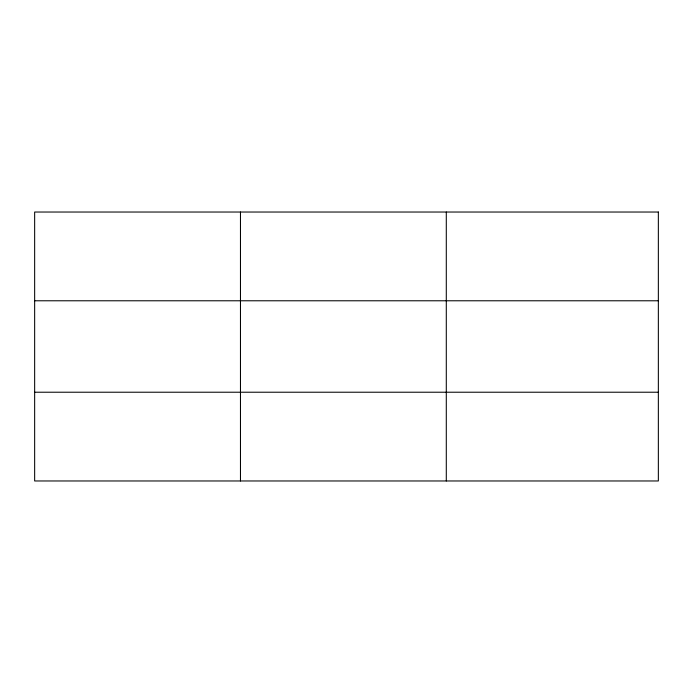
<?xml version="1.0" encoding="UTF-8"?>
<svg xmlns="http://www.w3.org/2000/svg" width="693" height="693" viewBox="0 0 693 693"><rect width="100%" height="100%" fill="white"/><g stroke="black" fill="none" stroke-linecap="round" stroke-linejoin="round"><path stroke-width="1.04" d="M240.471 212.032L240.471 480.968M446.292 212.032L446.292 480.968M34.65 300.779L658.35 300.779M34.65 392.221L658.35 392.221M658.35 212.032L658.35 480.968L34.65 480.968L34.65 212.032L658.35 212.032"/></g></svg>
